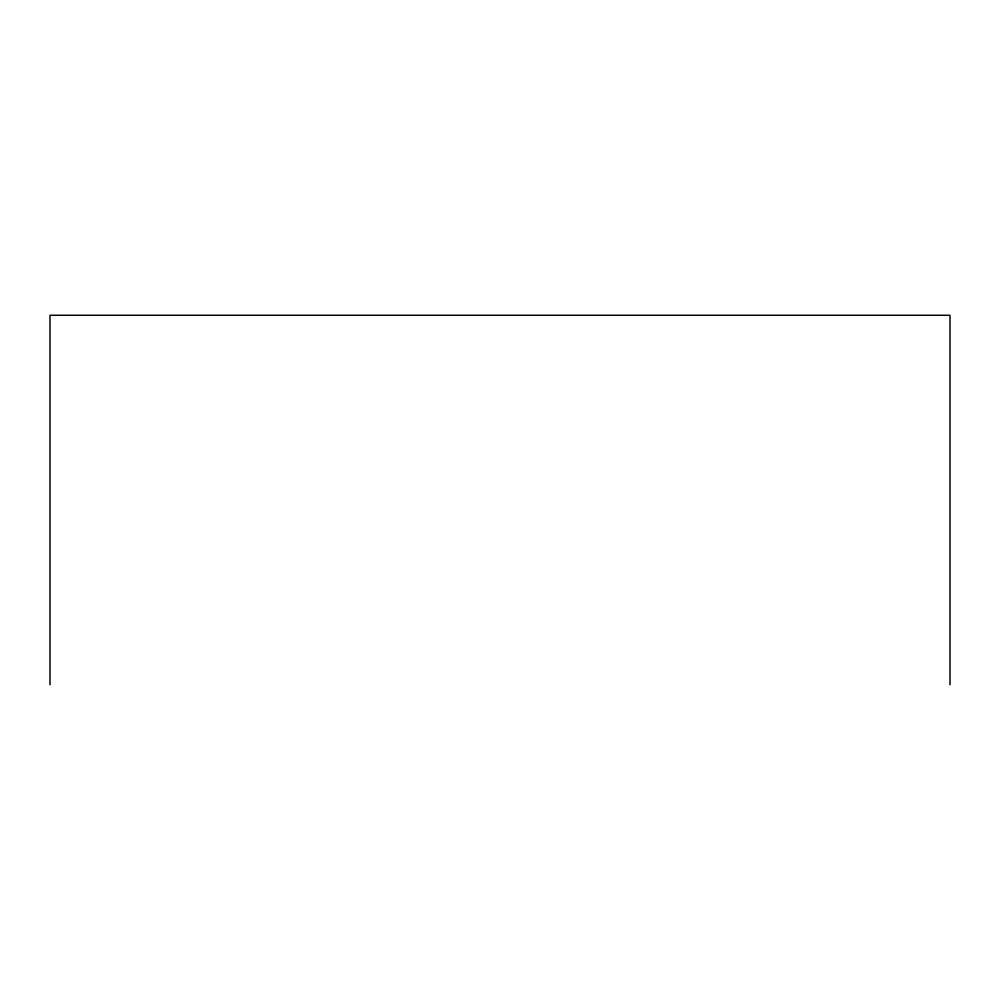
<?xml version="1.0" encoding="UTF-8"?>
<svg xmlns="http://www.w3.org/2000/svg" width="1000" height="1000" viewBox="0 0 1000 1000"><rect width="100%" height="100%" fill="white"/><g stroke="black" fill="none" stroke-linecap="round" stroke-linejoin="round"><path stroke-width="1.5" d="M950 684.725L950 315.275L50 315.275L50 684.725"/></g></svg>
